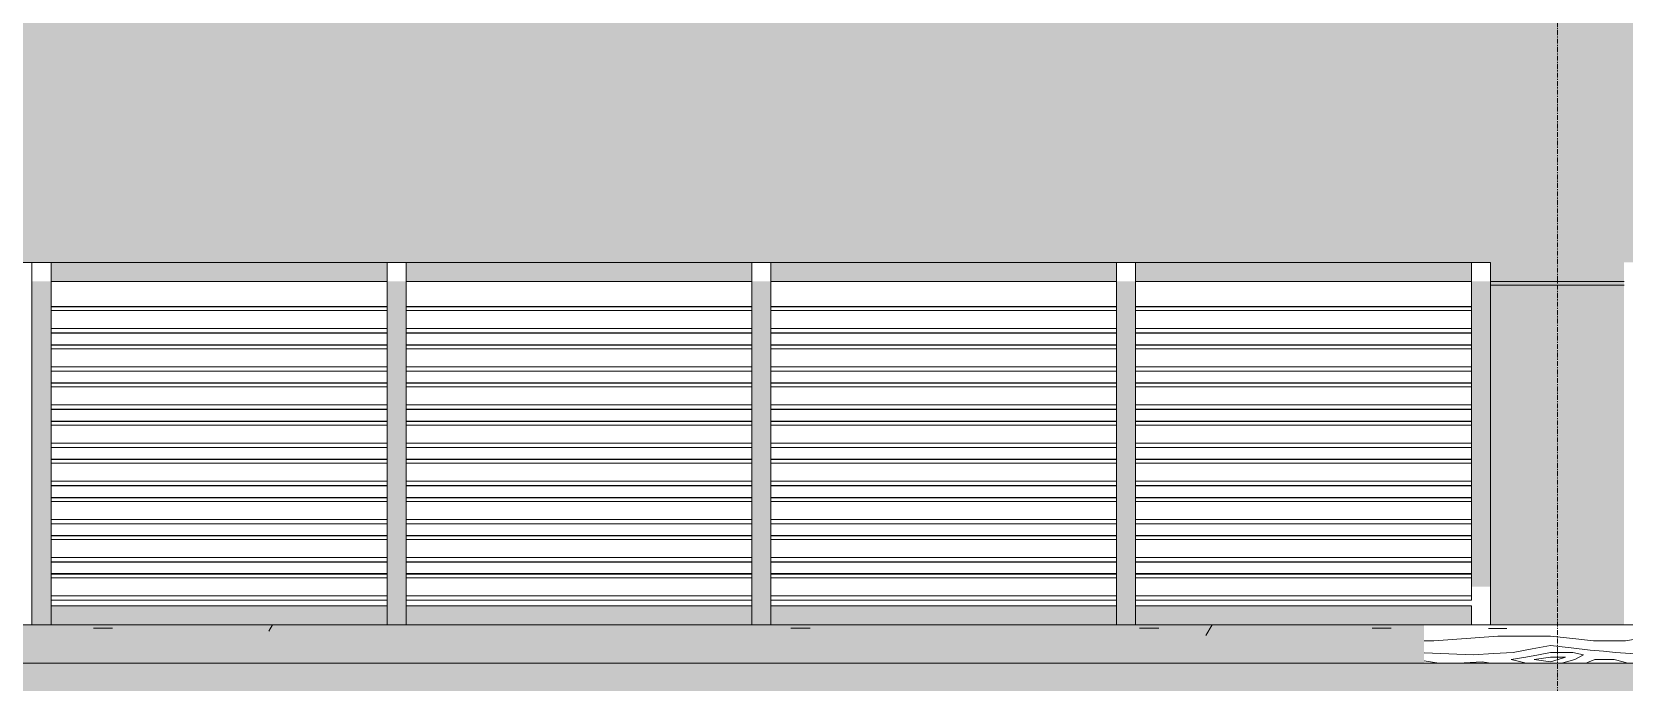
# Model space of a CAD drawing. Header units: millimetres. Extents: x 9199 to 175431, y -4466 to 35300.
# Drawn here: x 115401 to 119576, y 450 to 2154 of the extents above; entities that cross this region are included whole.
import ezdxf

# ---------------------------------------------------------------- set-up
doc = ezdxf.new("R2010")
doc.units = ezdxf.units.MM
doc.linetypes.add('Grid Line', pattern=[22.225, 12.7, -3.175, 3.175, -3.175])
for name, color, linetype, lineweight in [('A-DETL-GENF-2', 9, 'Continuous', 9), ('A-DETL-THIN', 151, 'Continuous', 9), ('A-GLAZ-CWMG', 51, 'Continuous', 9), ('A-WALL', 113, 'Continuous', 9), ('A-WALL-PATT', 111, 'Continuous', 9), ('A-WALL-PATT-2', 111, 'Continuous', 5), ('S-GRID-1', 1, 'Grid Line', 9)]:
    doc.layers.add(name, color=color, linetype=linetype, lineweight=lineweight)

# ---------------------------------------------------------------- blocks, each defined once
blk = doc.blocks.new('FP_196-TKCS_MẶT ĐỨNG HƯỚNG TÂY')
at = {"layer": 'A-WALL'}
blk.add_line((-61476.3, 500), (-61476.3, 600), dxfattribs=at)
at = {"layer": 'A-WALL-PATT'}
for p, q in [((-61917.9, 590.4), (-61870, 590.4)), ((-62086.3, 558.5), (-62060.8, 558.5)), ((-62060.8, 558.5), (-61975.8, 564.6)), ((-61975.8, 564.6), (-61893, 570.7)), ((-61893, 570.7), (-61822.2, 570.7)), ((-61822.2, 570.7), (-61755.5, 570.7)), ((-61803, 537.2), (-61755.5, 546.3)), ((-61755.5, 570.7), (-61696.3, 564.6)), ((-61701, 540.2), (-61755.5, 546.3)), ((-61696.3, 564.6), (-61642.7, 558.5)), ((-61642.7, 558.5), (-61597.3, 558.5)), ((-61597.3, 558.5), (-61558.4, 558.5)), ((-61558.4, 558.5), (-61520.5, 564.6)), ((-61520.5, 564.6), (-61493.6, 570.7)), ((-61493.6, 570.7), (-61479.4, 570.7)), ((-62086.3, 527.1), (-62021.7, 524.5)), ((-62086.3, 505.5), (-62048.3, 500.1)), ((-62021.7, 524.5), (-61957.8, 521.9)), ((-61981.8, 500.6), (-61934, 503.6)), ((-61957.8, 521.9), (-61904.6, 525)), ((-61934, 503.6), (-61911.3, 500)), ((-61904.6, 525), (-61852.9, 528)), ((-61858.5, 509.7), (-61819.4, 515.8)), ((-61858.5, 509.7), (-61833.2, 503.6)), ((-61852.9, 528), (-61803, 537.2)), ((-61833.2, 503.6), (-61818.5, 500)), ((-61819.4, 515.8), (-61786.9, 521.9)), ((-61797.6, 509.7), (-61755.5, 515.8)), ((-61797.6, 509.7), (-61755.5, 503.6)), ((-61786.9, 521.9), (-61755.5, 528)), ((-61755.5, 528), (-61696.3, 528)), ((-61755.5, 515.8), (-61715.4, 515.8)), ((-61735.2, 509.7), (-61755.5, 503.6)), ((-61715.4, 515.8), (-61735.2, 509.7)), ((-61691.6, 509.7), (-61722.8, 500.6)), ((-61651.2, 534.1), (-61701, 540.2)), ((-61696.3, 528), (-61668.7, 521.9)), ((-61680, 515.8), (-61691.6, 509.7)), ((-61668.7, 521.9), (-61680, 515.8)), ((-61662.5, 500), (-61658.4, 501.6)), ((-61658.4, 501.6), (-61638.5, 509.7)), ((-61651.2, 534.1), (-61616.3, 531.1)), ((-61638.5, 509.7), (-61588.3, 509.7)), ((-61616.3, 531.1), (-61584.8, 528)), ((-61588.3, 509.7), (-61564.7, 503.6)), ((-61584.8, 528), (-61545, 525)), ((-61564.7, 503.6), (-61552.1, 500)), ((-61545, 525), (-61513.8, 521.9)), ((-61522.8, 500.6), (-61505.6, 503.6)), ((-61513.8, 521.9), (-61496.7, 525)), ((-61505.6, 503.6), (-61498.9, 500)), ((-61496.7, 525), (-61484.5, 528)), ((-61485.6, 509.7), (-61479, 515.8)), ((-61485.6, 509.7), (-61481, 503.6)), ((-61484.5, 528), (-61477.1, 537.2)), ((-61481, 503.6), (-61479, 500)), ((-61479, 515.8), (-61475.7, 521.9)), ((-61991.1, 500), (-61981.8, 500.6)), ((-61722.8, 500.6), (-61724.9, 500)), ((-61526.8, 500), (-61522.8, 500.6))]:
    blk.add_line(p, q, dxfattribs=at)
blk = doc.blocks.new('Rectangular Mullion - 50 x 100mm-3796220-TKCS_MẶT ĐỨNG HƯỚNG TÂY')
at = {"layer": 'A-GLAZ-CWMG'}
blk.add_hatch(color=256, dxfattribs=at).paths.add_polyline_path([(-69711.9, 1500), (-68830.8, 1500), (-68830.8, 1550), (-69711.9, 1550)])
for p, q in [((-69711.9, 1500), (-69711.9, 1550)), ((-68830.8, 1550), (-68830.8, 1500)), ((-68830.8, 1500), (-69711.9, 1500))]:
    blk.add_line(p, q, dxfattribs=at)
blk = doc.blocks.new('Rectangular Mullion - 50 x 100mm-3796221-TKCS_MẶT ĐỨNG HƯỚNG TÂY')
at = {"layer": 'A-GLAZ-CWMG'}
blk.add_hatch(color=256, dxfattribs=at).paths.add_polyline_path([(-67824.6, 1500), (-66918.4, 1500), (-66918.4, 1550), (-67824.6, 1550)])
for p, q in [((-67824.6, 1500), (-67824.6, 1550)), ((-66918.4, 1550), (-66918.4, 1500)), ((-66918.4, 1500), (-67824.6, 1500))]:
    blk.add_line(p, q, dxfattribs=at)
blk = doc.blocks.new('Rectangular Mullion - 50 x 100mm-3796222-TKCS_MẶT ĐỨNG HƯỚNG TÂY')
at = {"layer": 'A-GLAZ-CWMG'}
blk.add_hatch(color=256, dxfattribs=at).paths.add_polyline_path([(-66868.4, 600), (-65987.2, 600), (-65987.2, 650), (-66868.4, 650)])
for p, q in [((-66868.4, 600), (-66868.4, 650)), ((-66868.4, 650), (-65987.2, 650)), ((-65987.2, 650), (-65987.2, 600))]:
    blk.add_line(p, q, dxfattribs=at)
blk = doc.blocks.new('Rectangular Mullion - 50 x 100mm-3796223-TKCS_MẶT ĐỨNG HƯỚNG TÂY')
at = {"layer": 'A-GLAZ-CWMG'}
blk.add_hatch(color=256, dxfattribs=at).paths.add_polyline_path([(-67003.6, 600), (-66918.4, 600), (-66918.4, 650), (-67824.6, 650), (-67824.6, 600)])
for p, q in [((-67824.6, 600), (-67824.6, 650)), ((-67824.6, 650), (-66918.4, 650)), ((-66918.4, 650), (-66918.4, 600))]:
    blk.add_line(p, q, dxfattribs=at)
blk = doc.blocks.new('Rectangular Mullion - 50 x 100mm-V168-TKCS_MẶT ĐỨNG HƯỚNG TÂY')
at = {"layer": 'A-GLAZ-CWMG'}
blk.add_hatch(color=256, dxfattribs=at).paths.add_polyline_path([(-21335.3, 600), (-21335.3, 700), (-21385.3, 700), (-21385.3, 600)])
blk.add_line((-21335.3, 700), (-21335.3, 600), dxfattribs=at)
blk = doc.blocks.new('Rectangular Mullion - 50 x 100mm-V169-TKCS_MẶT ĐỨNG HƯỚNG TÂY')
at = {"layer": 'A-GLAZ-CWMG'}
blk.add_hatch(color=256, dxfattribs=at).paths.add_polyline_path([(-21335.3, 700), (-21335.3, 800), (-21385.3, 800), (-21385.3, 700)])
blk.add_line((-21335.3, 800), (-21335.3, 700), dxfattribs=at)
blk = doc.blocks.new('Rectangular Mullion - 50 x 100mm-2333212-TKCS_MẶT ĐỨNG HƯỚNG TÂY')
at = {"layer": 'A-GLAZ-CWMG'}
blk.add_hatch(color=256, dxfattribs=at).paths.add_polyline_path([(-17604.9, 700), (-17586.9, 700), (-17586.9, 800), (-17636.9, 800), (-17636.9, 700)])
blk.add_line((-17636.9, 700), (-17636.9, 800), dxfattribs=at)
blk = doc.blocks.new('Rectangular Mullion - MULLION LA SACH-V236-TKCS_MẶT ĐỨNG HƯỚNG TÂY')
at = {"layer": 'A-GLAZ-CWMG'}
for p, q in [((-61961.9, 734.3), (-62843.1, 734.3)), ((-61961.9, 733.3), (-62843.1, 733.3)), ((-61961.9, 733.2), (-62843.1, 733.2)), ((-61961.9, 723.5), (-62843.1, 723.5)), ((-61961.9, 676.5), (-62843.1, 676.5)), ((-61961.9, 700), (-61961.9, 676.5)), ((-61961.9, 676.5), (-61961.9, 665)), ((-61961.9, 665), (-62843.1, 665)), ((-61961.9, 664.8), (-62843.1, 664.8)), ((-61961.9, 665), (-61961.9, 664.8))]:
    blk.add_line(p, q, dxfattribs=at)
blk = doc.blocks.new('Rectangular Mullion - MULLION LA SACH-3796225-TKCS_MẶT ĐỨNG HƯỚNG TÂY')
at = {"layer": 'A-GLAZ-CWMG'}
for p, q in [((-66918.4, 734.3), (-67824.6, 734.3)), ((-66918.4, 733.3), (-67824.6, 733.3)), ((-66918.4, 733.2), (-67824.6, 733.2)), ((-66918.4, 723.5), (-67824.6, 723.5)), ((-66918.4, 676.5), (-67824.6, 676.5)), ((-66918.4, 665), (-67824.6, 665)), ((-66918.4, 664.8), (-67824.6, 664.8))]:
    blk.add_line(p, q, dxfattribs=at)
blk = doc.blocks.new('Rectangular Mullion - MULLION LA SACH-3796224-TKCS_MẶT ĐỨNG HƯỚNG TÂY')
at = {"layer": 'A-GLAZ-CWMG'}
for p, q in [((-65987.2, 734.3), (-66868.4, 734.3)), ((-65987.2, 733.3), (-66868.4, 733.3)), ((-65987.2, 733.2), (-66868.4, 733.2)), ((-65987.2, 723.5), (-66868.4, 723.5)), ((-65987.2, 676.5), (-66868.4, 676.5)), ((-65987.2, 665), (-66868.4, 665)), ((-65987.2, 664.8), (-66868.4, 664.8))]:
    blk.add_line(p, q, dxfattribs=at)
blk = doc.blocks.new('Rectangular Mullion - 50 x 100mm-V171-TKCS_MẶT ĐỨNG HƯỚNG TÂY')
at = {"layer": 'A-GLAZ-CWMG'}
blk.add_hatch(color=256, dxfattribs=at).paths.add_polyline_path([(-18511.5, 600), (-18511.5, 700), (-18561.5, 700), (-18561.5, 600)])
for p, q in [((-18561.5, 700), (-18561.5, 600)), ((-18511.5, 700), (-18511.5, 600))]:
    blk.add_line(p, q, dxfattribs=at)
blk = doc.blocks.new('Rectangular Mullion - 50 x 100mm-2333205-TKCS_MẶT ĐỨNG HƯỚNG TÂY')
at = {"layer": 'A-GLAZ-CWMG'}
blk.add_hatch(color=256, dxfattribs=at).paths.add_polyline_path([(-13113.2, 2100), (-13113.2, 2200), (-13163.2, 2200), (-13163.2, 2100)])
for p, q in [((-13163.2, 2200), (-13163.2, 2100)), ((-13113.2, 2200), (-13113.2, 2100))]:
    blk.add_line(p, q, dxfattribs=at)

msp = doc.modelspace()

# ---------------------------------------------------------------- hatches: boundary and pattern name
at = {"layer": 'A-DETL-GENF-2'}
h = msp.add_hatch(dxfattribs=at)
h.set_pattern_fill('FP_33', color=256, style=0, pattern_type=2)
h.set_pattern_definition([(0, (129582.6, 1200), (725.805, 725.805), [725.805, -725.805]), (0, (129582.6, 1472.2), (725.805, 725.805), [725.805, -725.805]), (0, (129582.6, 1744.35), (725.805, 725.805), [725.805, -725.805]), (90, (129673.3, 1835.1), (-725.805, 725.805), [725.805, -725.805]), (90, (129945.5, 1835.1), (-725.805, 725.805), [725.805, -725.805]), (90, (130217.7, 1835.1), (-725.805, 725.805), [725.805, -725.805])])
h.paths.add_polyline_path([(100378.3, -955.5), (168101.5, -955.5), (168101.5, 500), (100378.3, 500), (100378.3, -407.6)])
at = {"layer": 'A-WALL-PATT'}
h = msp.add_hatch(dxfattribs=at)
h.set_pattern_fill('FP_27', color=256, style=0, pattern_type=2)
h.set_pattern_definition([(0, (129582.6, 1200), (1219.2, 304.8), [50.292, -864.108, 50.292, -864.108, -4876.8]), (0, (129582.6, 1200), (1219.2, 304.8), [-1828.8, 50.292, -1778.508, 50.292, -864.108, -2133.6]), (0, (129582.6, 1200), (1219.2, 304.8), [-4572, 50.292, -559.308, 50.292, -1473.708]), (120, (130039.8, 1352.4), (-873.5645, 903.458), [50.292, -864.108, 50.292, -5740.908]), (120, (130039.8, 1352.4), (-873.5645, 903.458), [-964.692, -864.108, 50.292, -1778.508, -3048]), (120, (130039.8, 1352.4), (-873.5645, 903.458), [-3657.6, 50.292, -864.108, 50.292, -2083.308]), (120, (130039.8, 1352.4), (-873.5645, 903.458), [-4622.292, -559.308, 50.292, -1473.708]), (240, (130192.2, 1962), (-345.6355, -1208.258), [50.292, -864.108, 50.292, -5740.908]), (240, (130192.2, 1962), (-345.6355, -1208.258), [-964.692, -864.108, 50.292, -1778.508, -3048]), (240, (130192.2, 1962), (-345.6355, -1208.258), [-3657.6, 50.292, -864.108, 50.292, -2083.308]), (240, (130192.2, 1962), (-345.6355, -1208.258), [-4622.292, -559.308, 50.292, -1473.708])])
h.paths.add_polyline_path([(119051.8, 500), (119051.8, 600), (106801.2, 600), (106801.2, 500), (118896.4, 500)])
h = msp.add_hatch(dxfattribs=at)
h.set_pattern_fill('FP_28', color=256, style=0, pattern_type=2)
h.set_pattern_definition([(349.695, (119240.804, 869.39), (3657.59817, -609.61005), [68.155, -6747.38]), (0, (119307.86, 857.2), (609.6, 609.6), [67.056, -542.544]), (18.435, (119374.92, 857.2), (1219.1992, 609.6016), [57.832, -1869.893]), (172.875, (119429.78, 875.49), (4267.1994, -609.5991), [49.148, -4865.604]), (174.806, (119381.01, 881.584), (6096.00395, -609.55472), [67.333, -6665.92]), (194.036, (119313.96, 887.68), (-1828.8022, -609.5924), [75.403, -2438.042]), (9.462, (119289.57, 869.39), (3048.00504, 609.5835), [37.08, -3670.97]), (353.66, (119326.15, 875.49), (-4876.8008, 609.5835), [55.202, -5464.96]), (185.711, (119381.01, 869.39), (-5486.3951, -609.63944), [61.264, -6065.139]), (168.69, (119320.05, 863.3), (2438.4, -609.6026), [31.084, -3077.28]), (354.806, (119185.94, 863.296), (-6096.00395, 609.55472), [67.333, -6665.92]), (348.69, (119253, 857.2), (-2438.4, 609.6026), [62.167, -3046.194]), (0, (119313.96, 845), (609.6, 609.6), [73.152, -536.448]), (20.556, (119387.11, 845.01), (3048.0001, 1219.19697), [52.084, -5156.34]), (3.814, (119435.876, 863.296), (8534.40115, 609.58889), [91.643, -9072.654]), (354.806, (119527.316, 869.39), (-6096.00395, 609.55472), [67.333, -6665.92]), (0, (119594.4, 863.3), (609.6, 609.6), [67.056, -542.544]), (5.194, (119051.83, 863.296), (6096.00395, 609.55472), [67.333, -6665.92]), (354.806, (119118.884, 869.39), (-6096.00395, 609.55472), [67.333, -6665.92]), (0, (119051.8, 875.5), (609.6, 609.6), [36.576, -573.024]), (5.194, (119088.404, 875.49), (6096.00395, 609.55472), [67.333, -6665.92]), (0, (119155.46, 881.6), (609.6, 609.6), [60.96, -548.64]), (10.305, (119216.42, 881.584), (-3657.59817, -609.61005), [68.155, -6747.38]), (5.194, (119283.476, 893.776), (6096.00395, 609.55472), [67.333, -6665.92]), (354.806, (119350.53, 899.87), (-6096.00395, 609.55472), [67.333, -6665.92]), (354.806, (119417.59, 893.776), (-6096.00395, 609.55472), [67.333, -6665.92]), (351.87, (119484.644, 887.68), (-3657.60043, 609.5929), [86.21, -4224.312]), (0, (119570, 875.5), (609.6, 609.6), [91.44, -518.16]), (347.471, (119545.604, 509.73), (3047.99888, -609.61085), [56.202, -5564.033]), (354.289, (119600.47, 497.536), (-5486.3951, 609.63944), [61.264, -6065.139]), (8.13, (119545.604, 509.73), (3657.60043, 609.5929), [43.105, -4267.418]), (9.462, (119588.28, 515.82), (3048.00504, 609.5835), [74.16, -3633.892]), (0, (119051.8, 528), (609.6, 609.6), [73.152, -536.448]), (350.538, (119124.98, 528.02), (-3048.005, 609.5835), [37.08, -3670.97]), (201.801, (119161.56, 521.92), (1828.8045, 609.5868), [32.828, -3249.968]), (192.995, (119131.076, 509.73), (5486.39314, 1219.23746), [81.331, -8051.747]), (352.875, (119612.66, 509.73), (-4267.1994, 609.5991), [49.148, -4865.604]), (7.125, (119612.66, 509.73), (4267.1994, 609.5991), [49.148, -4865.604]), (0, (119051.8, 515.8), (609.6, 609.6), [48.768, -560.832]), (194.036, (119100.6, 515.82), (-1828.8022, -609.5924), [50.27, -2463.177]), (356.633, (119185.94, 534.112), (-9753.59439, 609.69188), [103.811, -10277.302]), (357.709, (119289.572, 528.016), (-14630.39665, 609.69909), [152.522, -15099.665]), (3.18, (119441.972, 521.92), (10363.19831, 609.63121), [109.897, -10879.823]), (9.462, (119551.7, 528.02), (3048.00504, 609.5835), [111.242, -3596.81]), (10.305, (119051.83, 473.15), (-3657.59817, -609.61005), [68.155, -6747.38]), (15.945, (119118.884, 485.34), (-2438.4042, -609.58315), [88.76, -4349.196]), (0, (119204.2, 509.7), (609.6, 609.6), [79.248, -530.352]), (351.87, (119283.48, 509.73), (-3657.60043, 609.5929), [86.21, -4224.312]), (3.576, (119368.82, 497.536), (9144.00297, 609.5468), [97.726, -9674.906]), (351.254, (119466.356, 503.63), (4267.20096, -609.58783), [80.18, -7937.856]), (345.964, (119545.6, 491.44), (-1828.8022, 609.5924), [75.403, -2438.042]), (0, (119618.76, 473.15), (609.6, 609.6), [42.672, -566.928]), (174.806, (119185.94, 534.11), (6096.00395, -609.55472), [134.665, -6598.587]), (355.236, (119051.83, 570.69), (-6705.59647, 609.64143), [146.811, -7193.745]), (0, (119198.13, 558.5), (609.6, 609.6), [140.208, -469.392]), (4.086, (119338.34, 558.496), (7924.79503, 609.65274), [171.123, -8385.02]), (0, (119509, 570.7), (609.6, 609.6), [152.4, -457.2]), (7.125, (119051.83, 442.67), (4267.1994, 609.5991), [147.443, -4767.31]), (6.34, (119198.13, 460.96), (4876.8008, 609.5835), [110.403, -5409.758]), (357.51, (119307.86, 473.152), (-13411.196973, 609.70439), [140.34, -13893.706]), (353.48, (119448.068, 467.056), (-15849.59217, 1828.855172), [214.749, -21260.135]), (3.013, (119051.83, 838.912), (10972.79715, 609.6408), [115.984, -11482.446]), (351.87, (119167.65, 845.01), (-3657.60043, 609.5929), [129.316, -4181.208]), (357.614, (119295.668, 826.72), (-14020.79943, 609.613717), [146.431, -14496.664]), (10.62, (119441.972, 820.624), (-6705.59246, -1219.23973), [99.236, -9824.334]), (0, (119539.5, 838.9), (609.6, 609.6), [121.92, -487.68]), (356.82, (119051.83, 912.064), (-10363.19831, 609.63121), [109.897, -10879.823]), (6.009, (119161.556, 905.968), (-6095.99899, -609.599175), [116.464, -11529.929]), (6.71, (119277.38, 918.16), (-5486.39734, -609.61573), [104.346, -10330.325]), (354.289, (119381.01, 930.35), (-5486.3951, 609.63944), [122.528, -6003.877]), (347.905, (119502.932, 918.16), (-5486.39487, 1219.22295), [87.281, -8640.862]), (9.462, (119588.28, 899.87), (3048.00504, 609.5835), [74.16, -3633.892]), (3.814, (119051.83, 796.24), (8534.40115, 609.58889), [91.643, -9072.654]), (347.196, (119143.268, 802.336), (-7924.80896, 1828.76326), [137.532, -13615.67]), (0, (119277.4, 771.86), (609.6, 609.6), [152.4, -457.2]), (5.44, (119429.78, 771.856), (-6705.60249, -609.56085), [128.595, -12730.932]), (6.71, (119557.796, 784.048), (-5486.397345, -609.61573), [104.346, -10330.325]), (0, (119051.8, 954.74), (609.6, 609.6), [103.632, -505.968]), (8.13, (119155.46, 954.74), (3657.60043, 609.5929), [172.42, -4138.102]), (357.614, (119326.148, 979.12), (-14020.79943, 609.613717), [146.431, -14496.664]), (354.472, (119472.452, 973.024), (12801.59101, -1219.302898), [189.859, -18796.025]), (6.843, (119051.828, 400), (-10363.195037, -1219.241277), [153.494, -15195.842]), (0, (119204.2, 418.3), (609.6, 609.6), [170.688, -438.912]), (356.348, (119374.916, 418.288), (-18897.604963, 1219.126665), [287.095, -28422.422]), (0, (119051.8, 613.36), (609.6, 609.6), [146.304, -463.296]), (4.764, (119198.13, 613.36), (6705.59647, 609.64143), [146.811, -7193.745]), (358.152, (119344.436, 625.552), (-18287.996238, 609.724117), [189.074, -18718.355]), (357.274, (119533.412, 619.456), (-12192.004244, 609.53415), [128.161, -12687.945]), (354.806, (119051.83, 710.896), (-6096.00395, 609.55472), [134.665, -6598.587]), (0, (119185.94, 698.7), (609.6, 609.6), [195.072, -414.528]), (1.909, (119381.012, 698.704), (17678.40105, 609.553228), [182.982, -18115.176]), (3.576, (119563.892, 704.8), (9144.00297, 609.5468), [97.726, -9674.906])])
h.paths.add_polyline_path([(119051.8, 500), (119051.8, 600), (106801.2, 600), (106801.2, 500), (118896.4, 500)])
at = {"layer": 'A-WALL-PATT-2'}
h = msp.add_hatch(color=256, dxfattribs=at)
h.paths.add_polyline_path([(107897.9, 600), (108101.3, 600), (108101.3, 1490), (107897.9, 1490), (107897.9, 688.4)])
h.paths.add_polyline_path([(111026.2, 600), (111376.4, 600), (111376.4, 1490), (111026.2, 1490), (111026.2, 688.4)])
h.paths.add_polyline_path([(111026.2, 1500), (111376.4, 1500), (111376.4, 1550), (116104.9, 1550), (116104.9, 2200), (107897.9, 2200), (107897.9, 1500), (108101.3, 1500), (108101.3, 1550), (111026.2, 1550)])
h = msp.add_hatch(color=256, dxfattribs=at)
h.paths.add_polyline_path([(119226.2, 600), (119576.2, 600), (119576.2, 1490), (119226.2, 1490), (119226.2, 688.4)])
h.paths.add_polyline_path([(119576.2, 1500), (119576.2, 1550), (124298.9, 1550), (124298.9, 2200), (116104.9, 2200), (116104.9, 1550), (119226.2, 1550), (119226.2, 1500), (119425.5, 1500)])
msp.add_hatch(color=256, dxfattribs=at).paths.add_polyline_path([(119425.5, 1490), (119576.2, 1490), (119576.2, 1500), (119226.2, 1500), (119226.2, 1490)])

# ---------------------------------------------------------------- linework, layer by layer
at = {"layer": 'A-DETL-THIN'}
msp.add_line((168101.5, 500), (100378.3, 500), dxfattribs=at)
at = {"layer": 'A-WALL'}
for p, q in [((111376.4, 1550), (119226.2, 1550)), ((115401.5, 600), (115401.5, 1550)), ((119226.2, 1550), (119226.2, 600)), ((119226.2, 1500), (119576.2, 1500)), ((119576.2, 1490), (119226.2, 1490)), ((140751.8, 600), (101791.2, 600))]:
    msp.add_line(p, q, dxfattribs=at)
at = {"layer": 'S-GRID-1'}
for p, q in [((119401.2, 634.2), (119401.2, 30542.5)), ((119401.2, -3115.8), (119401.2, 634.2))]:
    msp.add_line(p, q, dxfattribs=at)

# ---------------------------------------------------------------- block references
at = {"layer": 'A-GLAZ-CWMG'}
for name, p in [('Rectangular Mullion - 50 x 100mm-3796220-TKCS_MẶT ĐỨNG HƯỚNG TÂY', (185163.5, 0)), ('Rectangular Mullion - 50 x 100mm-3796221-TKCS_MẶT ĐỨNG HƯỚNG TÂY', (184207.3, 0)), ('Rectangular Mullion - 50 x 100mm-3796221-TKCS_MẶT ĐỨNG HƯỚNG TÂY', (185163.5, 0)), ('Rectangular Mullion - 50 x 100mm-3796220-TKCS_MẶT ĐỨNG HƯỚNG TÂY', (188007, 0)), ('Rectangular Mullion - 50 x 100mm-V169-TKCS_MẶT ĐỨNG HƯỚNG TÂY', (136786.8, 700)), ('Rectangular Mullion - 50 x 100mm-2333205-TKCS_MẶT ĐỨNG HƯỚNG TÂY', (129495.9, -700)), ('Rectangular Mullion - 50 x 100mm-2333205-TKCS_MẶT ĐỨNG HƯỚNG TÂY', (130452.1, -700)), ('Rectangular Mullion - 50 x 100mm-2333205-TKCS_MẶT ĐỨNG HƯỚNG TÂY', (131408.3, -700)), ('Rectangular Mullion - 50 x 100mm-2333212-TKCS_MẶT ĐỨNG HƯỚNG TÂY', (136813.2, 700)), ('Rectangular Mullion - MULLION LA SACH-3796224-TKCS_MẶT ĐỨNG HƯỚNG TÂY', (182319.9, 700)), ('Rectangular Mullion - MULLION LA SACH-3796225-TKCS_MẶT ĐỨNG HƯỚNG TÂY', (184207.3, 700)), ('Rectangular Mullion - MULLION LA SACH-3796225-TKCS_MẶT ĐỨNG HƯỚNG TÂY', (185163.5, 700)), ('Rectangular Mullion - MULLION LA SACH-3796224-TKCS_MẶT ĐỨNG HƯỚNG TÂY', (185163.5, 700)), ('Rectangular Mullion - 50 x 100mm-V169-TKCS_MẶT ĐỨNG HƯỚNG TÂY', (136786.8, 600)), ('Rectangular Mullion - 50 x 100mm-2333205-TKCS_MẶT ĐỨNG HƯỚNG TÂY', (129495.9, -800)), ('Rectangular Mullion - 50 x 100mm-2333205-TKCS_MẶT ĐỨNG HƯỚNG TÂY', (130452.1, -800)), ('Rectangular Mullion - 50 x 100mm-2333205-TKCS_MẶT ĐỨNG HƯỚNG TÂY', (131408.3, -800)), ('Rectangular Mullion - 50 x 100mm-2333212-TKCS_MẶT ĐỨNG HƯỚNG TÂY', (136813.2, 600)), ('Rectangular Mullion - 50 x 100mm-V169-TKCS_MẶT ĐỨNG HƯỚNG TÂY', (136786.8, 500)), ('Rectangular Mullion - MULLION LA SACH-3796224-TKCS_MẶT ĐỨNG HƯỚNG TÂY', (182319.9, 600)), ('Rectangular Mullion - 50 x 100mm-2333205-TKCS_MẶT ĐỨNG HƯỚNG TÂY', (129495.9, -900)), ('Rectangular Mullion - MULLION LA SACH-3796225-TKCS_MẶT ĐỨNG HƯỚNG TÂY', (184207.3, 600)), ('Rectangular Mullion - 50 x 100mm-2333205-TKCS_MẶT ĐỨNG HƯỚNG TÂY', (130452.1, -900)), ('Rectangular Mullion - MULLION LA SACH-3796225-TKCS_MẶT ĐỨNG HƯỚNG TÂY', (185163.5, 600)), ('Rectangular Mullion - 50 x 100mm-2333205-TKCS_MẶT ĐỨNG HƯỚNG TÂY', (131408.3, -900)), ('Rectangular Mullion - MULLION LA SACH-3796224-TKCS_MẶT ĐỨNG HƯỚNG TÂY', (185163.5, 600)), ('Rectangular Mullion - 50 x 100mm-2333212-TKCS_MẶT ĐỨNG HƯỚNG TÂY', (136813.2, 500)), ('Rectangular Mullion - MULLION LA SACH-3796224-TKCS_MẶT ĐỨNG HƯỚNG TÂY', (182319.9, 500)), ('Rectangular Mullion - MULLION LA SACH-3796225-TKCS_MẶT ĐỨNG HƯỚNG TÂY', (184207.3, 500)), ('Rectangular Mullion - MULLION LA SACH-3796225-TKCS_MẶT ĐỨNG HƯỚNG TÂY', (185163.5, 500)), ('Rectangular Mullion - MULLION LA SACH-3796224-TKCS_MẶT ĐỨNG HƯỚNG TÂY', (185163.5, 500)), ('Rectangular Mullion - 50 x 100mm-V169-TKCS_MẶT ĐỨNG HƯỚNG TÂY', (136786.8, 400)), ('Rectangular Mullion - 50 x 100mm-2333205-TKCS_MẶT ĐỨNG HƯỚNG TÂY', (129495.9, -1000)), ('Rectangular Mullion - 50 x 100mm-2333205-TKCS_MẶT ĐỨNG HƯỚNG TÂY', (130452.1, -1000)), ('Rectangular Mullion - 50 x 100mm-2333205-TKCS_MẶT ĐỨNG HƯỚNG TÂY', (131408.3, -1000)), ('Rectangular Mullion - 50 x 100mm-2333212-TKCS_MẶT ĐỨNG HƯỚNG TÂY', (136813.2, 400)), ('Rectangular Mullion - MULLION LA SACH-3796224-TKCS_MẶT ĐỨNG HƯỚNG TÂY', (182319.9, 400)), ('Rectangular Mullion - MULLION LA SACH-3796225-TKCS_MẶT ĐỨNG HƯỚNG TÂY', (184207.3, 400)), ('Rectangular Mullion - MULLION LA SACH-3796225-TKCS_MẶT ĐỨNG HƯỚNG TÂY', (185163.5, 400)), ('Rectangular Mullion - MULLION LA SACH-3796224-TKCS_MẶT ĐỨNG HƯỚNG TÂY', (185163.5, 400)), ('Rectangular Mullion - 50 x 100mm-V169-TKCS_MẶT ĐỨNG HƯỚNG TÂY', (136786.8, 300)), ('Rectangular Mullion - 50 x 100mm-2333205-TKCS_MẶT ĐỨNG HƯỚNG TÂY', (129495.9, -1100)), ('Rectangular Mullion - 50 x 100mm-2333205-TKCS_MẶT ĐỨNG HƯỚNG TÂY', (130452.1, -1100)), ('Rectangular Mullion - 50 x 100mm-2333205-TKCS_MẶT ĐỨNG HƯỚNG TÂY', (131408.3, -1100)), ('Rectangular Mullion - 50 x 100mm-2333212-TKCS_MẶT ĐỨNG HƯỚNG TÂY', (136813.2, 300)), ('Rectangular Mullion - MULLION LA SACH-3796224-TKCS_MẶT ĐỨNG HƯỚNG TÂY', (182319.9, 300)), ('Rectangular Mullion - MULLION LA SACH-3796225-TKCS_MẶT ĐỨNG HƯỚNG TÂY', (184207.3, 300)), ('Rectangular Mullion - MULLION LA SACH-3796225-TKCS_MẶT ĐỨNG HƯỚNG TÂY', (185163.5, 300)), ('Rectangular Mullion - MULLION LA SACH-3796224-TKCS_MẶT ĐỨNG HƯỚNG TÂY', (185163.5, 300)), ('Rectangular Mullion - 50 x 100mm-V169-TKCS_MẶT ĐỨNG HƯỚNG TÂY', (136786.8, 200)), ('Rectangular Mullion - 50 x 100mm-2333205-TKCS_MẶT ĐỨNG HƯỚNG TÂY', (129495.9, -1200)), ('Rectangular Mullion - 50 x 100mm-2333205-TKCS_MẶT ĐỨNG HƯỚNG TÂY', (130452.1, -1200)), ('Rectangular Mullion - 50 x 100mm-2333205-TKCS_MẶT ĐỨNG HƯỚNG TÂY', (131408.3, -1200)), ('Rectangular Mullion - 50 x 100mm-2333212-TKCS_MẶT ĐỨNG HƯỚNG TÂY', (136813.2, 200)), ('Rectangular Mullion - MULLION LA SACH-3796224-TKCS_MẶT ĐỨNG HƯỚNG TÂY', (182319.9, 200)), ('Rectangular Mullion - MULLION LA SACH-3796225-TKCS_MẶT ĐỨNG HƯỚNG TÂY', (184207.3, 200)), ('Rectangular Mullion - MULLION LA SACH-3796225-TKCS_MẶT ĐỨNG HƯỚNG TÂY', (185163.5, 200)), ('Rectangular Mullion - MULLION LA SACH-3796224-TKCS_MẶT ĐỨNG HƯỚNG TÂY', (185163.5, 200)), ('Rectangular Mullion - 50 x 100mm-V169-TKCS_MẶT ĐỨNG HƯỚNG TÂY', (136786.8, 100)), ('Rectangular Mullion - 50 x 100mm-2333205-TKCS_MẶT ĐỨNG HƯỚNG TÂY', (129495.9, -1300)), ('Rectangular Mullion - 50 x 100mm-2333205-TKCS_MẶT ĐỨNG HƯỚNG TÂY', (130452.1, -1300)), ('Rectangular Mullion - 50 x 100mm-2333205-TKCS_MẶT ĐỨNG HƯỚNG TÂY', (131408.3, -1300)), ('Rectangular Mullion - 50 x 100mm-2333212-TKCS_MẶT ĐỨNG HƯỚNG TÂY', (136813.2, 100)), ('Rectangular Mullion - 50 x 100mm-V169-TKCS_MẶT ĐỨNG HƯỚNG TÂY', (136786.8, 0)), ('Rectangular Mullion - MULLION LA SACH-3796224-TKCS_MẶT ĐỨNG HƯỚNG TÂY', (182319.9, 100)), ('Rectangular Mullion - 50 x 100mm-2333205-TKCS_MẶT ĐỨNG HƯỚNG TÂY', (129495.9, -1400)), ('Rectangular Mullion - MULLION LA SACH-3796225-TKCS_MẶT ĐỨNG HƯỚNG TÂY', (184207.3, 100)), ('Rectangular Mullion - 50 x 100mm-2333205-TKCS_MẶT ĐỨNG HƯỚNG TÂY', (130452.1, -1400)), ('Rectangular Mullion - MULLION LA SACH-3796225-TKCS_MẶT ĐỨNG HƯỚNG TÂY', (185163.5, 100)), ('Rectangular Mullion - 50 x 100mm-2333205-TKCS_MẶT ĐỨNG HƯỚNG TÂY', (131408.3, -1400)), ('Rectangular Mullion - MULLION LA SACH-3796224-TKCS_MẶT ĐỨNG HƯỚNG TÂY', (185163.5, 100)), ('Rectangular Mullion - 50 x 100mm-2333212-TKCS_MẶT ĐỨNG HƯỚNG TÂY', (136813.2, 0)), ('Rectangular Mullion - MULLION LA SACH-3796224-TKCS_MẶT ĐỨNG HƯỚNG TÂY', (182319.9, 0)), ('Rectangular Mullion - MULLION LA SACH-3796225-TKCS_MẶT ĐỨNG HƯỚNG TÂY', (184207.3, 0)), ('Rectangular Mullion - MULLION LA SACH-3796225-TKCS_MẶT ĐỨNG HƯỚNG TÂY', (185163.5, 0)), ('Rectangular Mullion - MULLION LA SACH-V236-TKCS_MẶT ĐỨNG HƯỚNG TÂY', (181138.2, 0)), ('Rectangular Mullion - 50 x 100mm-V168-TKCS_MẶT ĐỨNG HƯỚNG TÂY', (136786.8, 0)), ('Rectangular Mullion - 50 x 100mm-V171-TKCS_MẶT ĐỨNG HƯỚNG TÂY', (134894.2, 0)), ('Rectangular Mullion - 50 x 100mm-V171-TKCS_MẶT ĐỨNG HƯỚNG TÂY', (135850.4, 0)), ('Rectangular Mullion - 50 x 100mm-V171-TKCS_MẶT ĐỨNG HƯỚNG TÂY', (136806.6, 0)), ('Rectangular Mullion - 50 x 100mm-3796222-TKCS_MẶT ĐỨNG HƯỚNG TÂY', (182319.9, 0)), ('Rectangular Mullion - 50 x 100mm-3796223-TKCS_MẶT ĐỨNG HƯỚNG TÂY', (184207.3, 0)), ('Rectangular Mullion - 50 x 100mm-3796223-TKCS_MẶT ĐỨNG HƯỚNG TÂY', (185163.5, 0)), ('Rectangular Mullion - 50 x 100mm-3796222-TKCS_MẶT ĐỨNG HƯỚNG TÂY', (185163.5, 0))]:
    msp.add_blockref(name, p, dxfattribs=at)
at = {"layer": 'A-WALL'}
msp.add_blockref('FP_196-TKCS_MẶT ĐỨNG HƯỚNG TÂY', (181138.2, 0), dxfattribs=at)

doc.saveas('drawing.dxf')
